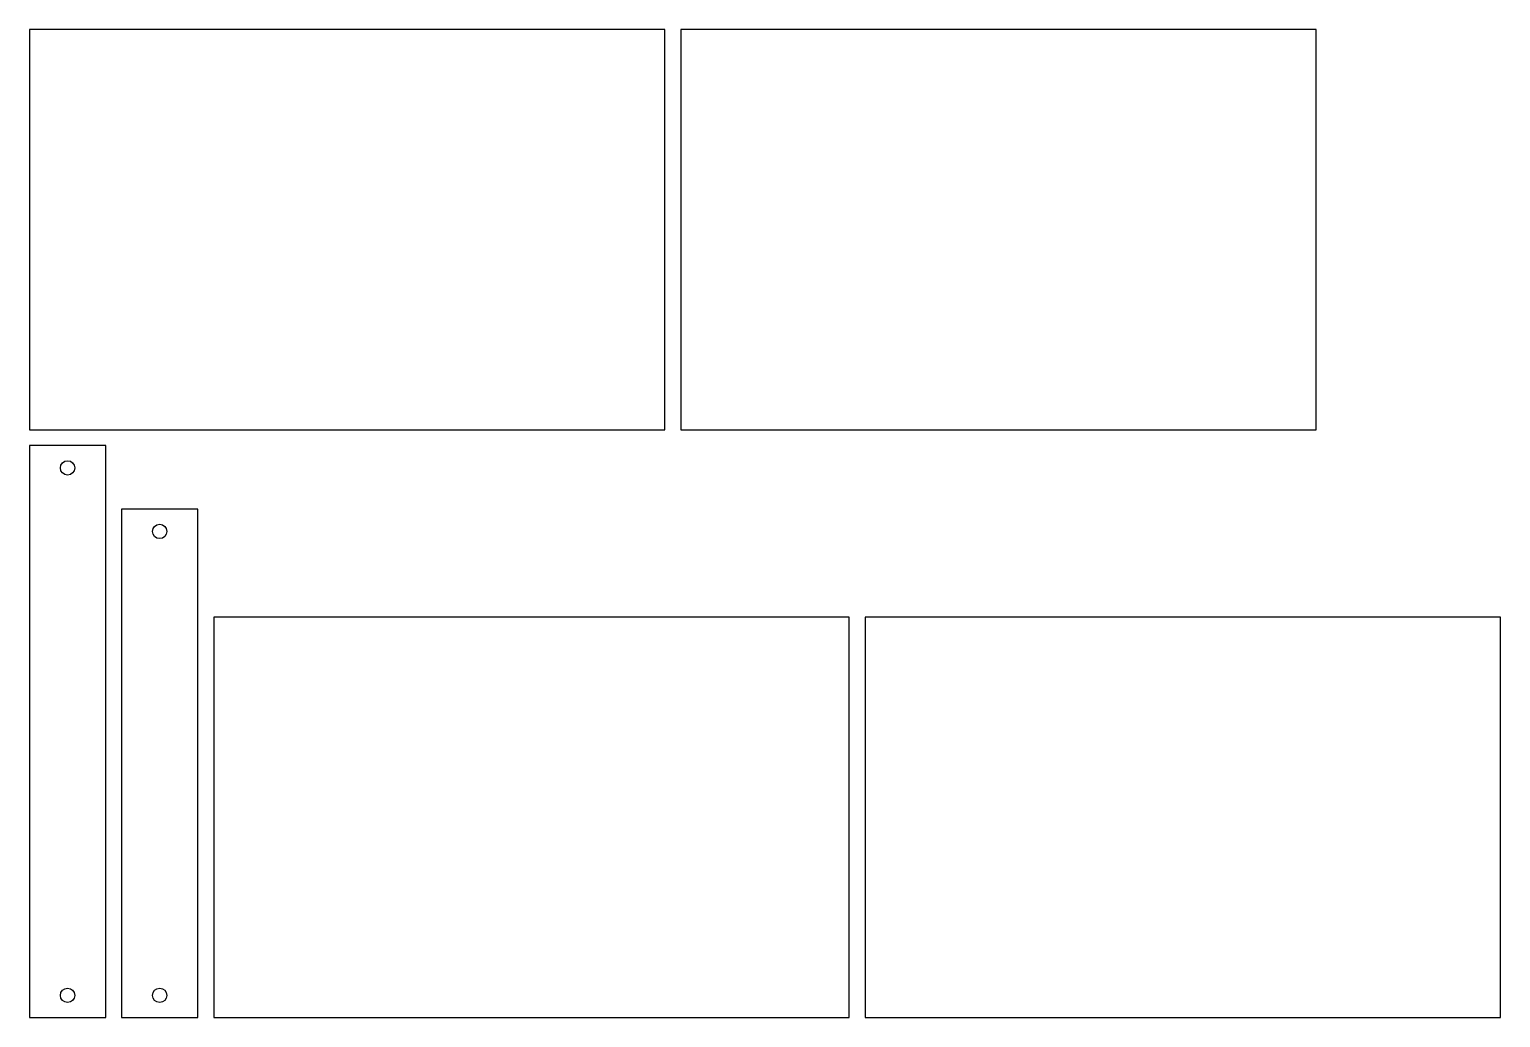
# Model space of a CAD drawing. Header units: millimetres. Extents: x 5 to 468, y 5 to 316.
import ezdxf

# ---------------------------------------------------------------- set-up
doc = ezdxf.new("R2010")
doc.units = ezdxf.units.MM

msp = doc.modelspace()

# ---------------------------------------------------------------- linework, layer by layer
at = {"layer": 'CORTE'}
for points in [[(5, 190), (205, 190), (205, 316), (5, 316)], [(210, 190), (410, 190), (410, 316), (210, 316)], [(5, 5), (29, 5), (29, 185), (5, 185)], [(34, 5), (58, 5), (58, 165), (34, 165)], [(63, 5), (263, 5), (263, 131), (63, 131)], [(268, 5), (468, 5), (468, 131), (268, 131)]]:
    msp.add_lwpolyline(points, close=True, dxfattribs=at)
for centre in [(17, 178), (46, 158), (17, 12), (46, 12)]:
    msp.add_circle(centre, 2.25, dxfattribs=at)

doc.saveas('drawing.dxf')
